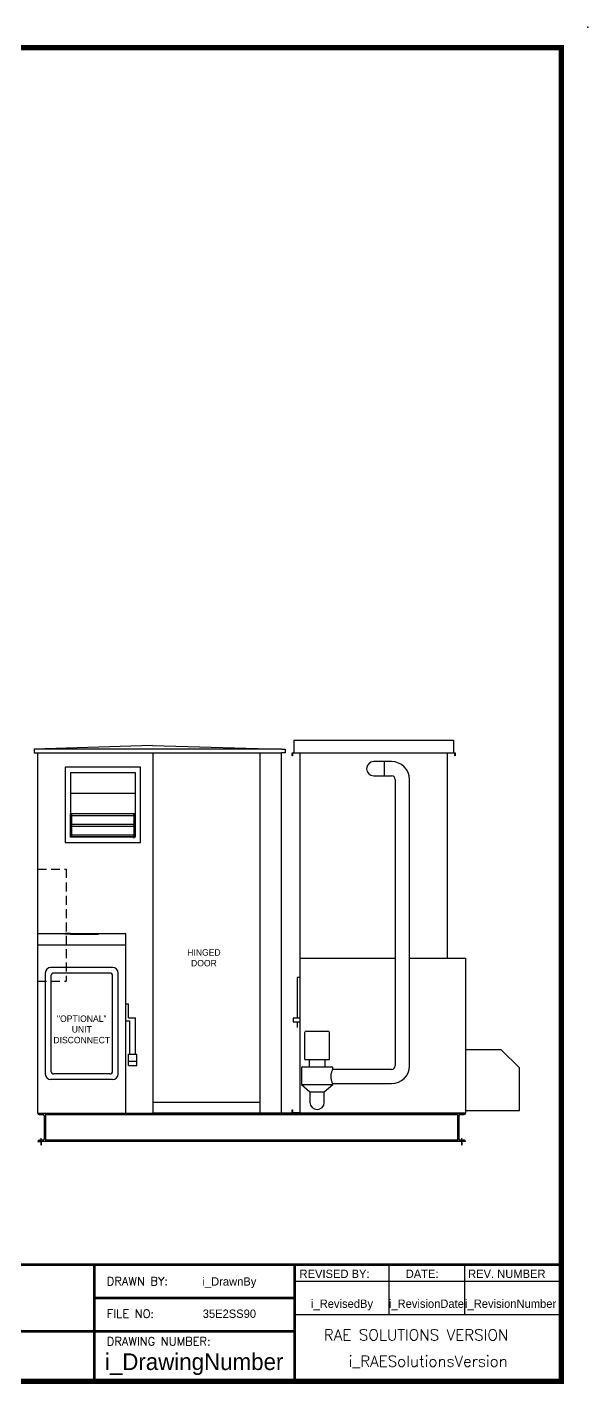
# Model space of a CAD drawing. Header units: inches. Extents: x -284 to 333, y -91 to 298.
# Drawn here: x 175.4 to 332.7, y -82.2 to 298.5 of the extents above; entities that cross this region are included whole.
import ezdxf
from ezdxf.enums import TextEntityAlignment as Align

# ---------------------------------------------------------------- set-up
doc = ezdxf.new("R2010")
doc.units = ezdxf.units.IN
doc.header["$MEASUREMENT"] = 0
doc.linetypes.add('HIDDEN', pattern=[0.375, 0.25, -0.125])
doc.layers.get('0').update_dxf_attribs({"color": 10})
doc.styles.add('SIMPLEX', font='SIMPLEX')

msp = doc.modelspace()

# ---------------------------------------------------------------- linework, layer by layer
at = {"color": 1, "ltscale": 5}
for p, q in [((210.57605, 96.86658), (177.38855, 95.86658)), ((246.76355, 95.86658), (177.38855, 95.86658)), ((178.38855, 95.86658), (177.38855, 95.86658)), ((177.38855, 95.86658), (177.38855, 94.86658)), ((210.57605, 96.86658), (246.76355, 95.86658)), ((246.76355, 95.86658), (247.76355, 95.86658)), ((247.76355, 95.86658), (247.76355, 94.86658)), ((177.38855, 94.86658), (178.38855, 94.86658)), ((177.38855, 94.86658), (246.76355, 94.86658)), ((178.38855, -6.25842), (178.38855, 94.86658)), ((210.76355, -6.25842), (210.76355, 94.86658)), ((240.76355, -6.25842), (240.76355, 94.86658)), ((246.76355, -6.25842), (246.76355, 94.86658)), ((247.76355, 94.86658), (246.76355, 94.86658)), ((240.76355, -3.25842), (210.76355, -3.25842)), ((178.38855, -6.25842), (178.38855, -6.25842)), ((178.38855, -6.25842), (298.38855, -6.25842)), ((178.38855, -6.25842), (178.38855, -6.25842)), ((178.76355, -6.63342), (179.88855, -6.63342)), ((178.76355, -6.63342), (179.88855, -6.63342)), ((180.26355, -13.50842), (180.26355, -7.00842)), ((180.63855, -14.25842), (180.63855, -6.25842)), ((180.63855, -6.63342), (296.13855, -6.63342)), ((240.76355, -6.25842), (210.76355, -6.25842)), ((246.76355, -6.25842), (240.76355, -6.25842)), ((249.76355, -6.25842), (246.76355, -6.25842)), ((249.76355, -6.25842), (246.76355, -6.25842)), ((296.13855, -6.25842), (296.13855, -14.25842)), ((296.51355, -7.00842), (296.51355, -13.50842)), ((296.88855, -6.63342), (298.01355, -6.63342)), ((298.38855, -6.25842), (298.38855, -6.25842)), ((298.38855, -14.25842), (178.38855, -14.25842)), ((178.38855, -14.25842), (178.38855, -14.25842)), ((178.38855, -14.25842), (179.38855, -14.25842)), ((179.88855, -13.88342), (178.76355, -13.88342)), ((179.38855, -15.25842), (179.38855, -13.25842)), ((179.38855, -14.25842), (179.38855, -15.25842)), ((296.13855, -13.88342), (180.63855, -13.88342)), ((298.01355, -13.88342), (296.88855, -13.88342)), ((297.38855, -15.25842), (297.38855, -13.25842)), ((298.38855, -14.25842), (297.38855, -14.25842)), ((297.38855, -14.25842), (297.38855, -15.25842)), ((298.38855, -14.25842), (298.38855, -14.25842))]:
    msp.add_line(p, q, dxfattribs=at)
at = {"color": 1, "linetype": 'Continuous'}
for p, q in [((250.26355, 98.38258), (295.01355, 98.38258)), ((250.26355, 98.38258), (250.26355, 94.88258)), ((295.01355, 98.38258), (295.01355, 94.88258)), ((249.76355, 94.00258), (249.76355, 94.88258)), ((249.76355, 94.88258), (252.01355, 94.88258)), ((249.88855, 94.00258), (249.76355, 94.00258)), ((249.88855, 94.75758), (249.88855, 94.00258)), ((252.01355, 94.75758), (249.88855, 94.75758)), ((252.01355, 94.88258), (252.01355, 94.86658)), ((252.01355, 94.88258), (293.26355, 94.88258)), ((252.01355, 94.86658), (293.26355, 94.86658)), ((252.01355, 37.27358), (252.01355, 94.75758)), ((275.65447, 92.38258), (272.63855, 92.38258)), ((275.65447, 88.38191), (275.65447, 92.38325)), ((277.65447, 92.38258), (275.65447, 92.38258)), ((293.26355, 94.88258), (295.51355, 94.88258)), ((293.26355, 94.88258), (293.26355, 94.86658)), ((293.26355, 94.75758), (293.26355, 37.27358)), ((295.38855, 94.75758), (293.26355, 94.75758)), ((295.38855, 94.00258), (295.38855, 94.75758)), ((295.51355, 94.00258), (295.38855, 94.00258)), ((295.51355, 94.88258), (295.51355, 94.00258)), ((207.20958, 90.83047), (186.08458, 90.83047)), ((186.08458, 90.83047), (186.08458, 69.70547)), ((187.58458, 89.33047), (205.70958, 89.33047)), ((207.20958, 69.70547), (207.20958, 90.83047)), ((272.63855, 88.38258), (275.65447, 88.38258)), ((275.65447, 88.38258), (277.65447, 88.38258)), ((278.65447, 87.38258), (278.65447, 7.0235)), ((282.65447, 7.0235), (282.65447, 87.38258)), ((187.58458, 71.20547), (187.58458, 77.83702)), ((187.64708, 71.26797), (187.64708, 77.83702)), ((187.89708, 77.83702), (187.89708, 77.70547)), ((205.39708, 77.70547), (187.89708, 77.70547)), ((187.89708, 77.70547), (187.89708, 77.20547)), ((205.39708, 77.20547), (187.89708, 77.20547)), ((187.89708, 77.20547), (187.89708, 74.70547)), ((205.39708, 77.83702), (205.39708, 77.70547)), ((205.39708, 77.70547), (205.39708, 77.20547)), ((205.39708, 77.20547), (205.39708, 74.70547)), ((205.64708, 77.83702), (205.64708, 71.26797)), ((205.70958, 77.83702), (205.70958, 71.20547)), ((205.39708, 74.70547), (187.89708, 74.70547)), ((187.89708, 74.70547), (187.89708, 74.20547)), ((205.39708, 74.20547), (187.89708, 74.20547)), ((187.89708, 74.20547), (187.89708, 71.70547)), ((205.39708, 74.70547), (205.39708, 74.20547)), ((205.39708, 74.20547), (205.39708, 71.70547)), ((186.08458, 69.70547), (207.20958, 69.70547)), ((205.70958, 71.20547), (187.58458, 71.20547)), ((205.64708, 71.26797), (187.64708, 71.26797)), ((205.39708, 71.70547), (187.89708, 71.70547)), ((187.89708, 71.70547), (187.89708, 71.26797)), ((205.39708, 71.70547), (205.39708, 71.26797)), ((252.01355, 37.27358), (278.65447, 37.27358)), ((252.01355, 37.25758), (278.65447, 37.25758)), ((252.01355, -6.11742), (252.01355, 37.25758)), ((252.02955, 37.25758), (252.02955, 37.27358)), ((282.65447, 37.27358), (293.26355, 37.27358)), ((282.65447, 37.25758), (298.38855, 37.25758)), ((293.24755, 37.27358), (293.24755, 37.25758)), ((298.38855, 37.25758), (298.38855, 13.67358)), ((251.13855, 31.75758), (251.13855, 20.38258)), ((252.01355, 31.75758), (251.13855, 31.75758)), ((250.01355, 20.38258), (250.01355, 19.38258)), ((252.01355, 20.38258), (250.01355, 20.38258)), ((250.01355, 19.38258), (252.01355, 19.38258)), ((251.13855, 19.38258), (251.13855, 17.75758)), ((253.26355, 16.25758), (253.26355, 9.00758)), ((253.76355, 16.75758), (259.76355, 16.75758)), ((260.26355, 9.00758), (260.26355, 16.25758)), ((298.37255, 13.67358), (298.37255, -6.22642)), ((298.37255, 13.67358), (298.38855, 13.67358)), ((298.38855, 13.67358), (298.38855, 11.50758)), ((298.38855, 11.50758), (298.38855, -5.49242)), ((308.42255, 11.50758), (298.38855, 11.50758)), ((313.51355, 6.41658), (308.42255, 11.50758)), ((253.51355, 8.75758), (260.01355, 8.75758)), ((254.51355, 8.75758), (254.51355, 6.75758)), ((259.01355, 6.75758), (259.01355, 8.75758)), ((252.38855, 6.50758), (252.38855, 1.75758)), ((252.63855, 6.75758), (260.88855, 6.75758)), ((261.13855, 6.01067), (261.13855, 6.50758)), ((277.65523, 6.0235), (261.13855, 6.01092)), ((313.51355, -5.49242), (313.51355, 6.41658)), ((252.38855, 1.75758), (254.76355, -0.24242)), ((252.38855, 1.75758), (261.13855, 1.75758)), ((258.76355, -0.24242), (261.13855, 1.75758)), ((261.13855, 2.01091), (277.65827, 2.0235)), ((261.13855, 1.75758), (261.13855, 2.01126)), ((254.76355, -0.24242), (254.76355, -3.24242)), ((254.76355, -0.24242), (258.76355, -0.24242)), ((258.76355, -3.24242), (258.76355, -0.24242)), ((249.76355, -5.36242), (249.88855, -5.36242)), ((249.76355, -6.24242), (249.76355, -5.36242)), ((249.76355, -6.24242), (249.76355, -5.36242)), ((298.38855, -6.24242), (249.76355, -6.24242)), ((298.38855, -6.25842), (249.76355, -6.25842)), ((249.88855, -5.36242), (249.88855, -6.11742)), ((249.88855, -6.11742), (252.01355, -6.11742)), ((298.37255, -6.22642), (298.38855, -6.22642)), ((298.37255, -6.24242), (298.38855, -6.24242)), ((298.38855, -5.49242), (313.51355, -5.49242)), ((298.38855, -5.49242), (298.38855, -6.22642)), ((298.38855, -6.22642), (298.38855, -6.24242)), ((298.38855, -6.24242), (298.38855, -6.25842))]:
    msp.add_line(p, q, dxfattribs=at)
at = {"ltscale": 5}
for p, q in [((187.58458, 89.33047), (187.58458, 77.83702)), ((205.70958, 89.33047), (205.70958, 77.83702)), ((187.58458, 83.49496), (205.70958, 83.49496)), ((187.58458, 77.83702), (205.70958, 77.83702))]:
    msp.add_line(p, q, dxfattribs=at)
at = {"color": 1, "linetype": 'HIDDEN', "ltscale": 10}
for p, q in [((178.38855, 62.23218), (186.38855, 62.23218)), ((186.38855, 62.23218), (186.38855, 30.73218)), ((178.38855, 30.73218), (186.38855, 30.73218))]:
    msp.add_line(p, q, dxfattribs=at)
at = {"color": 1}
for p, q in [((203.09636, 44.05158), (178.38855, 44.05158)), ((187.59808, 44.10558), (186.02589, 44.10558)), ((187.59808, 44.00732), (186.02589, 44.00732)), ((187.59808, 44.00732), (193.88683, 44.00732)), ((193.88683, 44.10558), (195.45902, 44.10558)), ((193.88683, 44.00732), (195.45902, 44.00732)), ((203.09636, -6.25842), (203.09636, 44.05158)), ((203.09636, 40.90721), (178.38855, 40.90721)), ((199.38949, 34.61846), (182.09543, 34.61846)), ((180.52324, 33.04627), (180.52324, 4.74689)), ((182.09543, 32.26018), (182.09543, 5.53299)), ((198.60339, 33.04627), (182.88152, 33.04627)), ((199.38949, 5.53299), (199.38949, 32.26018)), ((200.96168, 4.74689), (200.96168, 33.04627)), ((203.09636, 24.39924), (203.88246, 24.39924)), ((203.88246, 20.46877), (203.88246, 24.39924)), ((203.09636, 19.68268), (204.2755, 19.68268)), ((203.88246, 20.46877), (205.84769, 20.46877)), ((204.2755, 10.24955), (204.2755, 19.68268)), ((205.84769, 10.24955), (205.84769, 20.46877)), ((203.88246, 7.10518), (203.88246, 10.24955)), ((203.88246, 10.24955), (206.24074, 10.24955)), ((203.88246, 8.28432), (206.24074, 8.28432)), ((206.24074, 7.10518), (206.24074, 10.24955)), ((198.60339, 4.74689), (182.88152, 4.74689)), ((203.88246, 7.10518), (206.24074, 7.10518)), ((199.38949, 3.17471), (182.09543, 3.17471))]:
    msp.add_line(p, q, dxfattribs=at)
at = {"lineweight": 30}
for p, q in [((63.31536, -48.74194), (250.42536, -48.74194)), ((194.29236, -48.74194), (194.29236, -67.45294)), ((250.42536, -48.74194), (250.42536, -81.48619)), ((250.42536, -48.74194), (325.26936, -48.74194)), ((250.42536, -48.74194), (250.42536, -53.41969)), ((276.83345, -48.74194), (276.83345, -62.77519)), ((298.1011, -48.74194), (298.1011, -62.77519)), ((250.42536, -53.41969), (325.26936, -53.41969)), ((194.29236, -58.09744), (250.42536, -58.09744)), ((194.29236, -67.45294), (194.29236, -58.09744)), ((250.42536, -62.77519), (325.26936, -62.77519)), ((250.42536, -67.45294), (63.31536, -67.45294)), ((194.29236, -67.45294), (194.29236, -81.48619))]:
    msp.add_line(p, q, dxfattribs=at)
at = {"const_width": 1.49688}
msp.add_lwpolyline([(-273.48264, -81.48619), (325.26936, -81.48619), (325.26936, 292.73381), (-273.48264, 292.73381), (-273.48264, -81.48619)], dxfattribs=at)
at = {"lineweight": 30, "const_width": 0.74844}
for points in [[(325.26936, -48.74194), (-123.79464, -48.74194), (-123.79464, -81.48619)], [(194.29236, -48.74194), (194.29236, -81.48619)], [(250.42536, -81.48619), (250.42536, -48.74194), (325.26936, -48.74194)], [(250.42536, -58.09744), (194.29236, -58.09744), (194.29236, -81.48619)], [(250.42536, -67.45294), (63.31536, -67.45294)]]:
    msp.add_lwpolyline(points, dxfattribs=at)
at = {"color": 1, "linetype": 'Continuous'}
for centre, radius, start, end in [((272.63855, 90.38258), 2, 90, 270), ((277.65447, 87.38258), 5, 0, 90), ((277.65447, 87.38258), 1, 0, 90), ((196.64708, 80.26797), 9.53125, 199.2198645, 203.3598377), ((196.64708, 80.26797), 9.59375, 200.263336, 204.2095026), ((196.64708, 80.26797), 9.21875, 195.2894706, 198.3497386), ((196.64708, 80.26797), 9.15625, 195.3964128, 197.1314638), ((196.64708, 80.26797), 9.15625, 342.8685362, 344.6035872), ((196.64708, 80.26797), 9.21875, 341.6502614, 344.7105294), ((196.64708, 80.26797), 9.90625, 204.6987423, 207.9593124), ((196.64708, 80.26797), 9.96875, 205.4685689, 208.6287164), ((196.64708, 80.26797), 10.28125, 208.9100268, 211.6724334), ((196.64708, 80.26797), 10.34375, 209.5308265, 212.2292036), ((196.64708, 80.26797), 9.90625, 332.0406876, 335.3012577), ((196.64708, 80.26797), 9.96875, 331.3712836, 334.5314311), ((196.64708, 80.26797), 10.28125, 328.3275666, 331.0899732), ((196.64708, 80.26797), 10.34375, 327.7707964, 330.4691735), ((196.64708, 74.86924), 9.53125, 336.6401623, 340.7801355), ((196.64708, 74.86924), 9.59375, 335.7904974, 339.736664), ((253.76355, 16.25758), 0.5, 90, 180), ((259.76355, 16.25758), 0.5, 0, 90), ((253.51355, 9.00758), 0.25, 180, 270), ((260.01355, 9.00758), 0.25, 270, 0), ((252.63855, 6.50758), 0.25, 90, 180), ((260.88855, 6.50758), 0.25, 0, 90), ((277.65447, 7.0235), 1, 270.0436467, 0), ((277.65447, 7.0235), 5, 270.0436467, 0), ((256.76355, -3.24242), 2, 180, 0)]:
    msp.add_arc(centre, radius, start, end, dxfattribs=at)
at = {"color": 1}
for centre, radius, start, end in [((182.09543, 33.04627), 1.57219, 90, 180), ((199.38949, 33.04627), 1.57219, 0, 90), ((182.88152, 32.26018), 0.78609, 90, 180), ((198.60339, 32.26018), 0.78609, 0, 90), ((182.09543, 4.74689), 1.57219, 180, 270), ((182.88152, 5.53299), 0.78609, 180, 270), ((198.60339, 5.53299), 0.78609, 270, 0), ((199.38949, 4.74689), 1.57219, 270, 0)]:
    msp.add_arc(centre, radius, start, end, dxfattribs=at)
at = {"color": 1, "ltscale": 5}
for centre, start, end in [((178.76355, -6.25842), 180, 270), ((178.76355, -6.25842), 180, 270), ((179.88855, -7.00842), 0, 90), ((179.88855, -7.00842), 0, 90), ((296.88855, -7.00842), 90, 180), ((298.01355, -6.25842), 270, 360), ((178.76355, -14.25842), 90, 180), ((179.88855, -13.50842), 270, 0), ((296.88855, -13.50842), 180, 270), ((298.01355, -14.25842), 0, 90)]:
    msp.add_arc(centre, 0.375, start, end, dxfattribs=at)
at = {"color": 1, "linetype": 'Continuous'}
msp.add_open_spline([(261.13291, 2.02516), (261.1237, 2.04691), (261.10305, 2.09372), (261.07408, 2.16269), (261.04098, 2.24152), (260.99701, 2.34931), (260.9497, 2.48036), (260.904, 2.60692), (260.85518, 2.75517), (260.81113, 2.92035), (260.76571, 3.09065), (260.72535, 3.27893), (260.69871, 3.47789), (260.67326, 3.668), (260.66033, 3.86787), (260.66315, 4.06655), (260.6661, 4.27466), (260.68634, 4.48147), (260.71862, 4.67561), (260.75367, 4.88638), (260.80293, 5.08222), (260.85475, 5.25458), (260.90076, 5.40759), (260.9488, 5.5421), (260.99168, 5.65405), (261.0361, 5.76998), (261.07498, 5.8617), (261.10084, 5.92207), (261.12512, 5.97876), (261.13791, 6.00779), (261.1385, 6.01074)], degree=3, knots=[0.0352048121, 0.0352048121, 0.0352048121, 0.0352048121, 0.1217239581, 0.1217239581, 0.1217239581, 0.2206201017, 0.2206201017, 0.2206201017, 0.3161246361, 0.3161246361, 0.3161246361, 0.4145928543, 0.4145928543, 0.4145928543, 0.5086849945, 0.5086849945, 0.5086849945, 0.607246149, 0.607246149, 0.607246149, 0.7142461017, 0.7142461017, 0.7142461017, 0.8092363818, 0.8092363818, 0.8092363818, 0.907613789, 0.907613789, 0.907613789, 1, 1, 1, 1], dxfattribs=at)
msp.add_open_spline([(261.1385, 2.01103), (261.13852, 2.0116), (261.13666, 2.01631), (261.13291, 2.02516)], degree=3, dxfattribs=at)
for p in [(332.68919, 298.49849), (250.42536, -81.48619)]:
    msp.add_point(p)

# ---------------------------------------------------------------- texts
at = {"lineweight": 30, "style": 'SIMPLEX'}
for s, height, p in [('DRAWN BY:', 2.338875, (197.80068, -54.58913)), ('FILE NO:', 2.338875, (197.80068, -63.71851)), ('RAE SOLUTIONS VERSION', 3.106026, (258.62522, -70.05848)), ('DRAWING NUMBER:', 2.338875, (197.80068, -71.47276))]:
    msp.add_text(s, height=height, dxfattribs=at).set_placement(p)
at = {"lineweight": 30}
for s, height, p in [('i_DrawnBy', 2.338875, (232.1535, -54.66619)), ('i_RevisedBy', 2.338875, (263.74878, -60.89897)), ('i_RevisionDate', 2.338875, (287.4134, -60.89897)), ('i_RevisionNumber', 2.338875, (311.03255, -60.89897)), ('35E2SS90', 2.338875, (232.1535, -63.7153)), ('i_DrawingNumber', 4.67775, (222.27339, -78.35638))]:
    msp.add_text(s, height=height, dxfattribs=at).set_placement(p, align=Align.CENTER)
for s, p in [('REVISED BY:', (251.82928, -52.51248)), ('DATE:', (281.61322, -52.51248)), ('REV. NUMBER', (299.10366, -52.51248))]:
    msp.add_text(s, height=2.338875, dxfattribs=at).set_placement(p)
at = {"lineweight": 30, "style": 'SIMPLEX'}
msp.add_text('i_RAESolutionsVersion', height=3.106026, dxfattribs=at).set_placement((287.92457, -77.4387), align=Align.CENTER)
at = {"color": 1, "ltscale": 5, "char_height": 1.8}
for s, insert, attachment_point in [('HINGED\\PDOOR', (225.01828, 37.32383), 5), ('"OPTIONAL"\\PUNIT\\PDISCONNECT', (190.75307, 21.1519), 2)]:
    msp.add_mtext(s, dxfattribs=dict(at, insert=insert, attachment_point=attachment_point))

doc.saveas('drawing.dxf')
